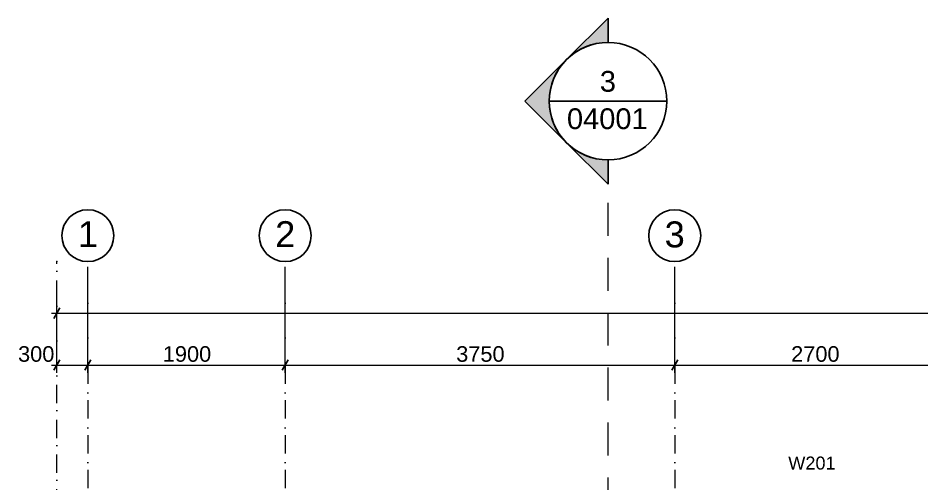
# Model space of a CAD drawing. Header units: millimetres. Extents: x -14278 to 101596, y -22378 to 34603.
# Drawn here: x 59368 to 68070, y 13753 to 18238 of the extents above; entities that cross this region are included whole.
import ezdxf
from ezdxf.enums import TextEntityAlignment as Align

# ---------------------------------------------------------------- set-up
doc = ezdxf.new("R2010")
doc.units = ezdxf.units.MM
doc.header["$MEASUREMENT"] = 0
doc.linetypes.add('Dot & Dashed', pattern=[335.138881, 176.388884, -88.194442, 0, -70.555556])
doc.linetypes.add('Long Dashed', pattern=[529.166651, 317.499995, -211.666656])
for name, color, linetype in [('A-Zz_20_10_90-T_TextWindow', 7, 'Continuous'), ('A-Zz_60_50_80-P_MarkerSection', 7, 'Continuous'), ('NewA-Zz_20_20-D_DimensionGrid', 7, 'Continuous'), ('NewA-Zz_35_40_80-M_GridStructural', 7, 'Continuous')]:
    doc.layers.add(name, color=color, linetype=linetype)
doc.styles.add('GENERATED_STYLE_1', font='')
doc.styles.get('GENERATED_STYLE_1').set_extended_font_data('Arial')
doc.dimstyles.new('GENERATED_STYLE__2', dxfattribs={"dimtxt": 150, "dimasz": 76, "dimexe": 0.18, "dimexo": 300, "dimgap": 0.09, "dimtad": 1, "dimtih": 1, "dimtoh": 1, "dimdec": 0, "dimzin": 0, "dimdsep": 46, "dimtxsty": 'GENERATED_STYLE_1', "dimblk": 'ARROWHEAD_2', "dimblk1": 'ARROWHEAD_2', "dimblk2": 'ARROWHEAD_2', "dimcen": 0.09, "dimclrd": 6, "dimclre": 6, "dimclrt": 7, "dimazin": 0, "dimtfac": 1, "dimtdec": 4, "dimtmove": 0, "dimatfit": 3, "dimfxl": 0, "dimtolj": 1, "dimtzin": 0, "dimarcsym": 0})

# ---------------------------------------------------------------- blocks, each defined once
blk = doc.blocks.new('Standard grid marker')
at = {"layer": 'NewA-Zz_35_40_80-M_GridStructural', "color": 6, "linetype": 'Dot & Dashed', "lineweight": 13}
for q in [(18130.8, 0), (0, 0)]:
    blk.add_line((1000, 0), q, dxfattribs=at)
at = {"layer": 'NewA-Zz_35_40_80-M_GridStructural', "linetype": 'Continuous'}
blk.add_circle((-250, 0), 250, dxfattribs=at)
at = {"layer": 'NewA-Zz_35_40_80-M_GridStructural', "color": 6, "linetype": 'Dot & Dashed', "lineweight": 13}
blk.add_point((1000, 0), dxfattribs=at)
blk.add_point((1000, 0), dxfattribs=at)
at = {"layer": 'NewA-Zz_35_40_80-M_GridStructural', "style": 'GENERATED_STYLE_1'}
blk.add_attdef('AC_MarkerText_1', text='', height=250, rotation=90, dxfattribs=at).set_placement((-250, 14.3), align=Align.MIDDLE_CENTER)
blk = doc.blocks.new('Standard grid marker_3')
at = {"layer": 'NewA-Zz_35_40_80-M_GridStructural', "color": 6, "linetype": 'Dot & Dashed', "lineweight": 13}
blk.add_line((0, 0), (19130.8, 0), dxfattribs=at)
blk.add_point((19130.8, 0), dxfattribs=at)
blk = doc.blocks.new('*D984', base_point=(60040.2, -1877))
at = {"layer": 'NewA-Zz_20_20-D_DimensionGrid', "color": 6, "linetype": 'Continuous', "lineweight": 13}
for p, q in [((59740.2, 15321.8), (59740.2, 15593.2)), ((95190.2, 15321.8), (95190.2, 15593.2)), ((59691.3, 15396.8), (59740.2, 15396.8)), ((59740.2, 15396.8), (95190.2, 15396.8)), ((95190.2, 15396.8), (95239.1, 15396.8))]:
    blk.add_line(p, q, dxfattribs=at)
at = {"layer": 'NewA-Zz_20_20-D_DimensionGrid', "linetype": 'Continuous'}
for p, q in [((59769, 15446.8), (59711.3, 15346.8)), ((95161.3, 15346.8), (95219, 15446.8))]:
    blk.add_line(p, q, dxfattribs=at)
at = {"layer": 'NewA-Zz_20_20-D_DimensionGrid', "insert": (77179.1, 15426.8), "char_height": 150, "attachment_point": 7, "style": 'GENERATED_STYLE_1'}
blk.add_mtext('\\A1;{\\fArial|b0|i0|c0|p34;35450}', dxfattribs=at)
blk = doc.blocks.new('ARROWHEAD_2')
at = {"color": 0, "linetype": 'Continuous', "lineweight": 0}
for p, q in [((0, 0), (-1, 0)), ((-0.38, -0.66), (0.38, 0.66))]:
    blk.add_line(p, q, dxfattribs=at)
blk = doc.blocks.new('*D985', base_point=(60040.2, -1877))
at = {"layer": 'NewA-Zz_20_20-D_DimensionGrid', "color": 6, "linetype": 'Continuous', "lineweight": 13}
for p, q in [((60040.2, 14821.8), (60040.2, 15843.2)), ((59740.2, 14821.8), (59740.2, 15593.2)), ((59691.3, 14896.8), (59740.2, 14896.8)), ((59740.2, 14896.8), (60040.2, 14896.8)), ((60040.2, 14896.8), (61940.2, 14896.8))]:
    blk.add_line(p, q, dxfattribs=at)
at = {"layer": 'NewA-Zz_20_20-D_DimensionGrid', "linetype": 'Continuous'}
for p, q in [((59769, 14946.8), (59711.3, 14846.8)), ((60069, 14946.8), (60011.3, 14846.8))]:
    blk.add_line(p, q, dxfattribs=at)
at = {"layer": 'NewA-Zz_20_20-D_DimensionGrid', "insert": (59368, 14926.8), "char_height": 150, "attachment_point": 7, "style": 'GENERATED_STYLE_1'}
blk.add_mtext('\\A1;{\\fArial|b0|i0|c0|p34;300}', dxfattribs=at)
blk = doc.blocks.new('*D986', base_point=(60040.2, -1877))
at = {"layer": 'NewA-Zz_20_20-D_DimensionGrid', "color": 6, "linetype": 'Continuous', "lineweight": 13}
for p, q in [((61940.2, 14821.8), (61940.2, 15843.2)), ((60040.2, 14896.8), (61940.2, 14896.8)), ((61940.2, 14896.8), (65690.2, 14896.8))]:
    blk.add_line(p, q, dxfattribs=at)
at = {"layer": 'NewA-Zz_20_20-D_DimensionGrid', "linetype": 'Continuous'}
for p, q in [((60069, 14946.8), (60011.3, 14846.8)), ((61969, 14946.8), (61911.3, 14846.8))]:
    blk.add_line(p, q, dxfattribs=at)
at = {"layer": 'NewA-Zz_20_20-D_DimensionGrid', "insert": (60761.3, 14926.8), "char_height": 150, "attachment_point": 7, "style": 'GENERATED_STYLE_1'}
blk.add_mtext('\\A1;{\\fArial|b0|i0|c0|p34;1900}', dxfattribs=at)
blk = doc.blocks.new('*D987', base_point=(60040.2, -1877))
at = {"layer": 'NewA-Zz_20_20-D_DimensionGrid', "linetype": 'Continuous'}
for p, q in [((61969, 14946.8), (61911.3, 14846.8)), ((65719, 14946.8), (65661.3, 14846.8))]:
    blk.add_line(p, q, dxfattribs=at)
at = {"layer": 'NewA-Zz_20_20-D_DimensionGrid', "color": 6, "linetype": 'Continuous', "lineweight": 13}
blk.add_line((61940.2, 14896.8), (65690.2, 14896.8), dxfattribs=at)
at = {"layer": 'NewA-Zz_20_20-D_DimensionGrid', "insert": (63586.3, 14926.8), "char_height": 150, "attachment_point": 7, "style": 'GENERATED_STYLE_1'}
blk.add_mtext('\\A1;{\\fArial|b0|i0|c0|p34;3750}', dxfattribs=at)
blk = doc.blocks.new('*D988', base_point=(60040.2, -1877))
at = {"layer": 'NewA-Zz_20_20-D_DimensionGrid', "color": 6, "linetype": 'Continuous', "lineweight": 13}
for p, q in [((65690.2, 14821.8), (65690.2, 15843.2)), ((68390.2, 14821.8), (68390.2, 15843.2)), ((61940.2, 14896.8), (65690.2, 14896.8)), ((65690.2, 14896.8), (68390.2, 14896.8))]:
    blk.add_line(p, q, dxfattribs=at)
at = {"layer": 'NewA-Zz_20_20-D_DimensionGrid', "linetype": 'Continuous'}
for p, q in [((65719, 14946.8), (65661.3, 14846.8)), ((68419, 14946.8), (68361.3, 14846.8))]:
    blk.add_line(p, q, dxfattribs=at)
at = {"layer": 'NewA-Zz_20_20-D_DimensionGrid', "insert": (66811.3, 14926.8), "char_height": 150, "attachment_point": 7, "style": 'GENERATED_STYLE_1'}
blk.add_mtext('\\A1;{\\fArial|b0|i0|c0|p34;2700}', dxfattribs=at)
blk = doc.blocks.new('Label_145_2', base_point=(66586.4, 14094.6))
at = {"layer": 'A-Zz_20_10_90-T_TextWindow', "insert": (67011.4, 14016), "char_height": 125, "attachment_point": 2, "style": 'GENERATED_STYLE_1'}
blk.add_mtext('\\fArial|b0|i0|c0|p34;W201\\fArial|b0|i0|c0|p34;\\fArial|b0|i0|c0|p34;\\fArial|b0|i0|c0|p34;\\fArial|b0|i0|c0|p34;\\fArial|b0|i0|c0|p34;\\fArial|b0|i0|c0|p34;\\fArial|b0|i0|c0|p34;\\fArial|b0|i0|c0|p34;\\fArial|b0|i0|c0|p34;\\fArial|b0|i0|c0|p34;\\fArial|b0|i0|c0|p34;\\fArial|b0|i0|c0|p34;\\fArial|b0|i0|c0|p34;\\fArial|b0|i0|c0|p34;\\fArial|b0|i0|c0|p34;\\fArial|b0|i0|c0|p34;\\fArial|b0|i0|c0|p34;\\fArial|b0|i0|c0|p34;\\fArial|b0|i0|c0|p34;\\fArial|b0|i0|c0|p34;\\fArial|b0|i0|c0|p34;\\fArial|b0|i0|c0|p34;\\fArial|b0|i0|c0|p34;\\fArial|b0|i0|c0|p34;\\fArial|b0|i0|c0|p34;\\fArial|b0|i0|c0|p34;\\fArial|b0|i0|c0|p34;\\fArial|b0|i0|c0|p34;\\fArial|b0|i0|c0|p34;}', dxfattribs=at)
blk = doc.blocks.new('Cutting Plane_21_2', base_point=(65048.2, -4146))
at = {"layer": 'A-Zz_60_50_80-P_MarkerSection', "linetype": 'Continuous'}
for points in [[(65048.2, 18238.3), (65048.2, 18004, 0.198912), (64648.2, 17838.3)], [(64648.2, 17838.3, 0.414214), (64648.2, 17038.3), (64248.2, 17438.3)], [(65048.2, 16638.3), (65048.2, 16872.6, -0.198912), (64648.2, 17038.3)]]:
    blk.add_hatch(color=256, dxfattribs=at).paths.add_polyline_path(points)
for p, q in [((64648.2, 17838.3), (65048.2, 18238.3)), ((65048.2, 18238.3), (65048.2, 18004)), ((64248.2, 17438.3), (64648.2, 17838.3)), ((64648.2, 17038.3), (64248.2, 17438.3)), ((65613.9, 17438.3), (64482.5, 17438.3)), ((64648.2, 17038.3), (65048.2, 16638.3)), ((65048.2, 16638.3), (65048.2, 16872.6))]:
    blk.add_line(p, q, dxfattribs=at)
at = {"layer": 'A-Zz_60_50_80-P_MarkerSection', "color": 6, "linetype": 'Long Dashed', "lineweight": 13}
blk.add_line((65048.2, 12438.3), (65048.2, 16638.3), dxfattribs=at)
at = {"layer": 'A-Zz_60_50_80-P_MarkerSection', "linetype": 'Continuous'}
blk.add_circle((65048.2, 17438.3), 565.7, dxfattribs=at)
for start, end in [(90, 135), (135, 225), (225, 270)]:
    blk.add_arc((65048.2, 17438.3), 565.7, start, end, dxfattribs=at)
at = {"layer": 'A-Zz_60_50_80-P_MarkerSection', "char_height": 200, "attachment_point": 9, "style": 'GENERATED_STYLE_1'}
for s, insert in [('\\A1;{\\fArial|b0|i0|c0|p34;3}', (65124.5, 17526.2)), ('\\A1;{\\fArial|b0|i0|c0|p34;04001}', (65429.6, 17166.4))]:
    blk.add_mtext(s, dxfattribs=dict(at, insert=insert))

msp = doc.modelspace()

# ---------------------------------------------------------------- block references
at = {"layer": 'A-Zz_20_10_90-T_TextWindow', "color": 6, "linetype": 'Continuous', "lineweight": 13}
msp.add_blockref('Label_145_2', (66586.4, 14094.6), dxfattribs=at)
at = {"layer": 'A-Zz_60_50_80-P_MarkerSection', "color": 6, "lineweight": 13}
msp.add_blockref('Cutting Plane_21_2', (65048.2, -4146), dxfattribs=at)
at = {"layer": 'NewA-Zz_35_40_80-M_GridStructural', "color": 1, "linetype": 'Continuous', "lineweight": 18}
ref = msp.add_blockref('Standard grid marker', (60040.2, 15893.2), dxfattribs=dict(at, zscale=1000, rotation=270))
ref.add_attrib('AC_MarkerText_1', '1', dxfattribs={"color": 7, "height": 250, "rotation": 360, "style": 'GENERATED_STYLE_1'}).set_placement((60040.2, 16157.5), align=Align.MIDDLE_CENTER)
ref = msp.add_blockref('Standard grid marker', (61940.2, 15893.2), dxfattribs=dict(at, zscale=1000, rotation=270))
ref.add_attrib('AC_MarkerText_1', '2', dxfattribs={"color": 7, "height": 250, "rotation": 360, "style": 'GENERATED_STYLE_1'}).set_placement((61940.2, 16157.5), align=Align.MIDDLE_CENTER)
ref = msp.add_blockref('Standard grid marker', (65690.2, 15893.2), dxfattribs=dict(at, zscale=1000, rotation=270))
ref.add_attrib('AC_MarkerText_1', '3', dxfattribs={"color": 7, "height": 250, "rotation": 360, "style": 'GENERATED_STYLE_1'}).set_placement((65690.2, 16155.3), align=Align.MIDDLE_CENTER)
at = {"layer": 'NewA-Zz_35_40_80-M_GridStructural', "color": 1, "linetype": 'Continuous', "lineweight": 18, "zscale": 1000, "rotation": 90}
msp.add_blockref('Standard grid marker_3', (59740.2, -3237.6), dxfattribs=at)

# ---------------------------------------------------------------- dimensions: what is measured, and where the dimension line sits
at = {"layer": 'NewA-Zz_20_20-D_DimensionGrid', "color": 6, "linetype": 'Continuous', "lineweight": 13}
for base, p1, p2, picture, middle in [((60040.2, 14896.8), (59740.2, 15893.2), (60040.2, 16143.2), '*D985', (59544.6, 15001.8)), ((61940.2, 14896.8), (60040.2, 16143.2), (61940.2, 16143.2), '*D986', (60996.8, 15001.8)), ((65690.2, 14896.8), (61940.2, 16143.2), (65690.2, 16143.2), '*D987', (63821.8, 15001.8)), ((68390.2, 14896.8), (65690.2, 16143.2), (68390.2, 16143.2), '*D988', (67046.8, 15001.8)), ((95190.2, 15396.8), (59740.2, 15893.2), (95190.2, 15893.2), '*D984', (77473.5, 15501.8))]:
    dim = msp.add_linear_dim(base=base, p1=p1, p2=p2, dimstyle='GENERATED_STYLE__2', dxfattribs=at)
    dim.commit()
    dim.dimension.update_dxf_attribs({"geometry": picture, "text_midpoint": middle, "dimtype": 160})

doc.saveas('drawing.dxf')
